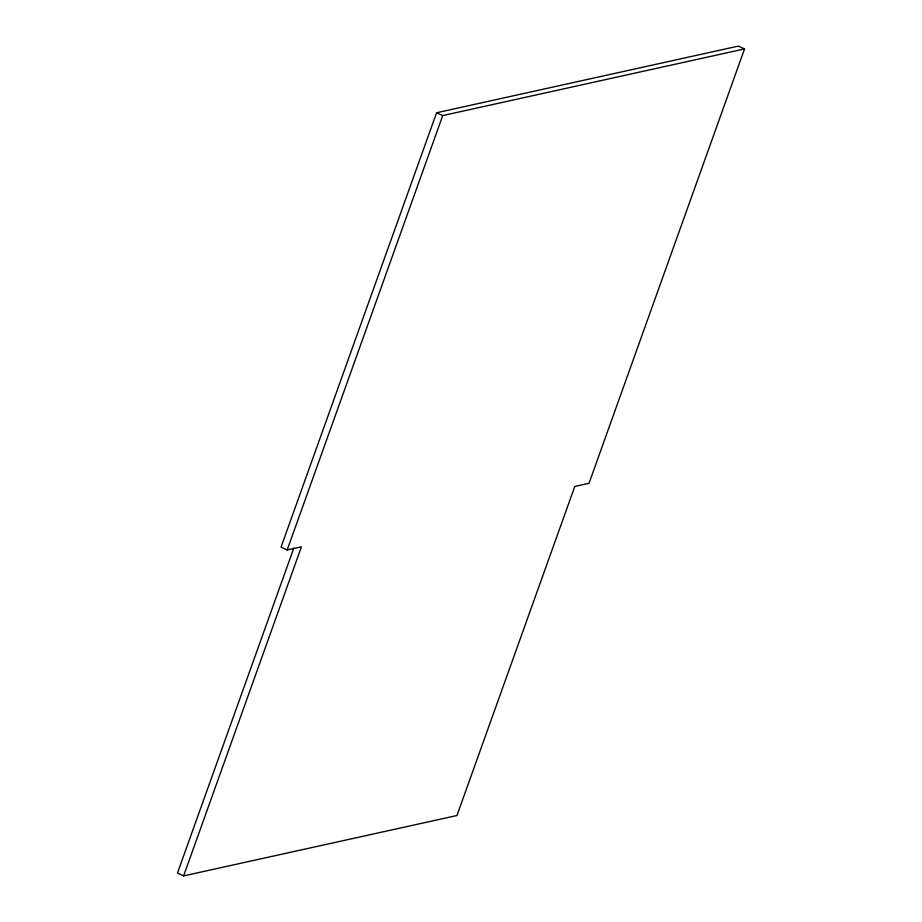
<?xml version="1.0" encoding="UTF-8"?>
<svg xmlns="http://www.w3.org/2000/svg" width="922" height="922" viewBox="0 0 922 922"><rect width="100%" height="100%" fill="white"/><g stroke="black" fill="none" stroke-linecap="round" stroke-linejoin="round"><path stroke-width="1.38" d="M183.605 875.9L456.955 815.521L574.786 486.447L589.02 483.301L744.55 48.912L738.395 46.1L436.579 112.761L281.037 547.149L287.203 549.961L301.436 546.815L183.605 875.9L177.45 873.088L293.818 548.071M287.203 549.961L442.733 115.573L744.55 48.912M436.579 112.761L442.733 115.573"/></g></svg>
